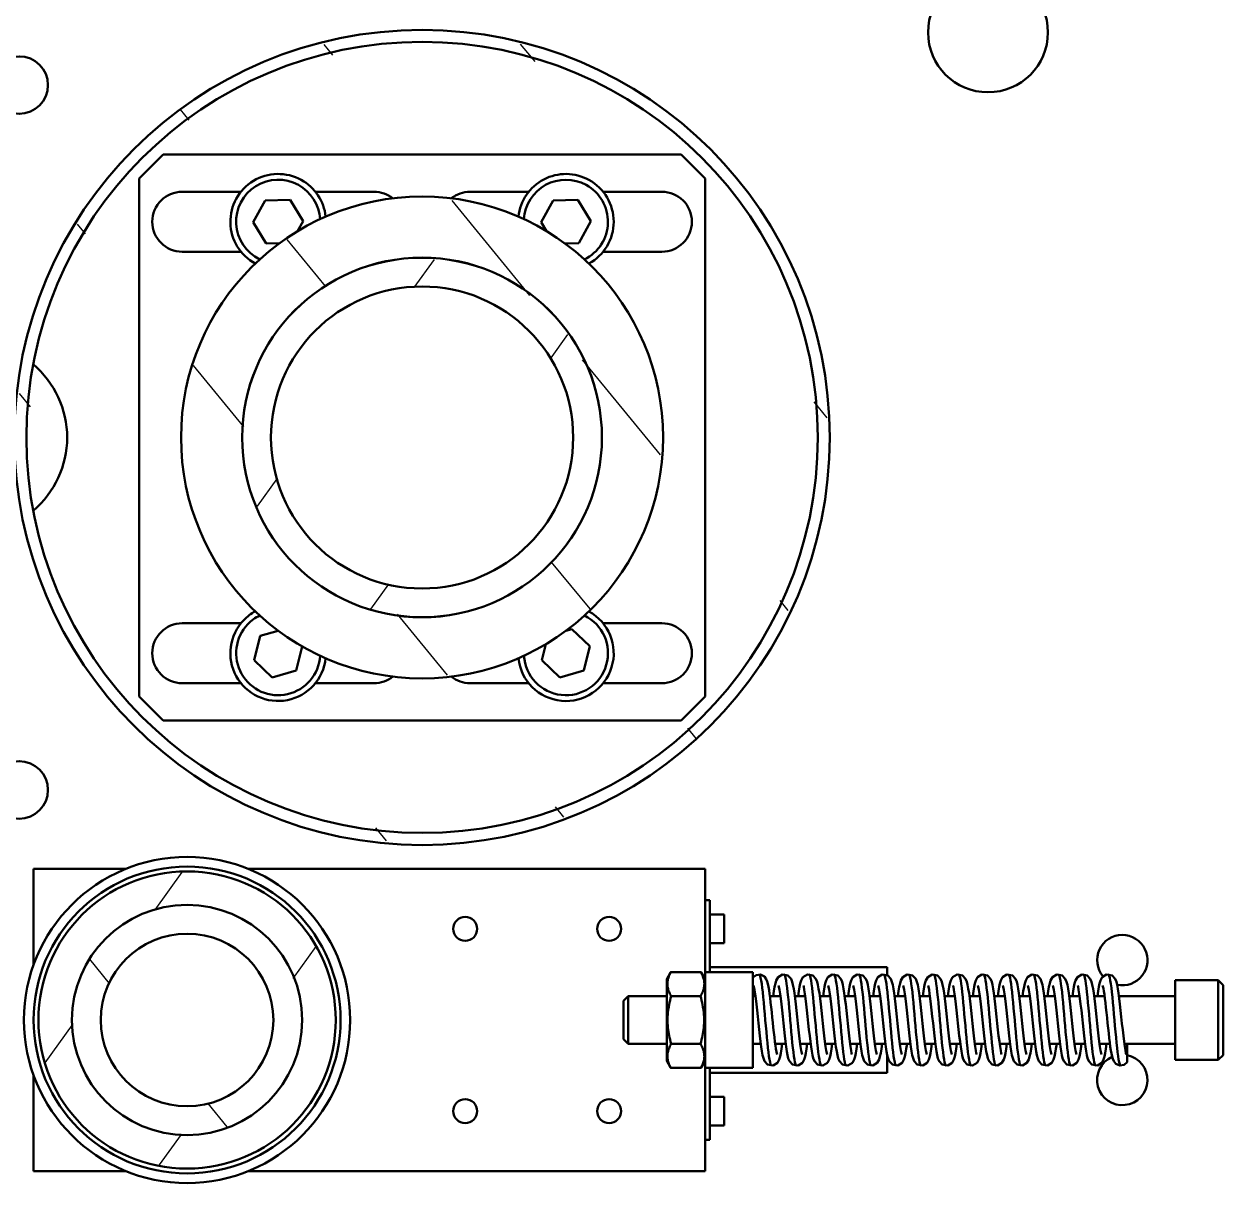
# Model space of a CAD drawing. Header units: millimetres. Extents: x 4915 to 15267, y 4787 to 10268.
# Drawn here: x 5863.5 to 6112.9, y 7050.9 to 7292.2 of the extents above; entities that cross this region are included whole.
import ezdxf

# ---------------------------------------------------------------- set-up
doc = ezdxf.new("R2010")
doc.units = ezdxf.units.MM
doc.layers.add('ハッチング', color=20, linetype='Continuous', lineweight=25)
doc.layers.add('外形線', color=7, linetype='Continuous', lineweight=50)
pattern_1 = [(129.348, (4647.53, 6298.67), (-24.49934, -20.0868), [])]
pattern_2 = [(54.348, (4647.53, 6298.67), (-25.74324, 18.4657), [])]

msp = doc.modelspace()

# ---------------------------------------------------------------- hatches: boundary and pattern name
at = {"layer": 'ハッチング'}
h = msp.add_hatch(dxfattribs=at)
h.set_pattern_fill('ANSI31', color=256, scale=253.44936, angle=84.348, style=0)
h.set_pattern_definition(pattern_1)
h.paths.add_polyline_path([(5863.87, 7226.15), (5861.47, 7206.6), (5863.64, 7187.03), (5870.26, 7168.48), (5880.99, 7151.97), (5895.23, 7138.37), (5912.23, 7128.42), (5931.06, 7122.67), (5950.72, 7121.41), (5970.13, 7124.71), (5988.26, 7132.41), (6004.12, 7144.07), (6016.87, 7159.09), (6025.81, 7176.63), (6030.46, 7195.77), (6030.58, 7215.46), (6026.15, 7234.65), (6017.41, 7252.3), (6004.84, 7267.46), (5989.12, 7279.31), (5971.08, 7287.21), (5951.71, 7290.75), (5932.04, 7289.72), (5913.14, 7284.18), (5896.03, 7274.43), (5881.63, 7261), (5870.71, 7244.61)])
h.paths.add_polyline_path([(5866.29, 7225.56), (5873.64, 7244.84), (5885.55, 7261.69), (5901.29, 7275.04), (5919.84, 7284.07), (5940.06, 7288.19), (5960.67, 7287.16), (5980.38, 7281.03), (5997.94, 7270.2), (6012.26, 7255.34), (6022.43, 7237.39), (6027.81, 7217.47), (6028.08, 7196.83), (6023.2, 7176.78), (6013.49, 7158.57), (5999.56, 7143.35), (5982.28, 7132.07), (5962.74, 7125.45), (5942.16, 7123.89), (5921.84, 7127.5), (5903.06, 7136.04), (5886.99, 7148.99), (5874.65, 7165.53), (5866.81, 7184.62), (5863.96, 7205.05)], flags=0)
h = msp.add_hatch(dxfattribs=at)
h.set_pattern_fill('ANSI31', color=256, scale=253.44936, angle=84.348, style=0)
h.set_pattern_definition(pattern_1)
h.paths.add_polyline_path([(5897.56, 7217.95), (5896.15, 7204.94), (5898.16, 7192.01), (5903.45, 7180.03), (5911.66, 7169.84), (5922.22, 7162.11), (5934.43, 7157.38), (5947.44, 7155.98), (5960.38, 7157.99), (5972.35, 7163.28), (5982.55, 7171.48), (5990.27, 7182.05), (5995, 7194.26), (5996.41, 7207.27), (5994.4, 7220.21), (5989.11, 7232.18), (5980.9, 7242.38), (5970.33, 7250.1), (5958.13, 7254.83), (5945.11, 7256.23), (5932.18, 7254.22), (5920.21, 7248.93), (5910.01, 7240.73), (5902.28, 7230.16)])
h.paths.add_polyline_path([(5909.92, 7214.95), (5913.45, 7224.06), (5919.21, 7231.94), (5926.82, 7238.07), (5935.76, 7242.01), (5945.41, 7243.51), (5955.12, 7242.46), (5964.23, 7238.94), (5972.12, 7233.17), (5978.24, 7225.56), (5982.19, 7216.63), (5983.69, 7206.98), (5982.64, 7197.26), (5979.11, 7188.15), (5973.35, 7180.27), (5965.74, 7174.14), (5956.8, 7170.2), (5947.15, 7168.7), (5937.44, 7169.75), (5928.33, 7173.27), (5920.44, 7179.04), (5914.32, 7186.65), (5910.37, 7195.58), (5908.87, 7205.24)], flags=0)
h = msp.add_hatch(dxfattribs=at)
h.set_pattern_fill('ANSI31', color=256, scale=253.44936, angle=9.348, style=0)
h.set_pattern_definition(pattern_2)
h.paths.add_polyline_path([(5946.28, 7243.52), (5936.59, 7242.25), (5927.57, 7238.51), (5919.82, 7232.56), (5913.87, 7224.81), (5910.13, 7215.79), (5908.86, 7206.1), (5910.13, 7196.42), (5913.87, 7187.39), (5919.82, 7179.64), (5927.57, 7173.7), (5936.59, 7169.96), (5946.28, 7168.68), (5955.96, 7169.96), (5964.99, 7173.7), (5972.74, 7179.64), (5978.68, 7187.39), (5982.42, 7196.42), (5983.7, 7206.1), (5982.42, 7215.79), (5978.68, 7224.81), (5972.74, 7232.56), (5964.99, 7238.51), (5955.96, 7242.25)])
h.paths.add_polyline_path([(5946.28, 7237.53), (5954.41, 7236.46), (5961.99, 7233.32), (5968.5, 7228.33), (5973.5, 7221.82), (5976.64, 7214.24), (5977.71, 7206.1), (5976.64, 7197.97), (5973.5, 7190.39), (5968.5, 7183.88), (5961.99, 7178.88), (5954.41, 7175.74), (5946.28, 7174.67), (5938.14, 7175.74), (5930.56, 7178.88), (5924.05, 7183.88), (5919.06, 7190.39), (5915.92, 7197.97), (5914.85, 7206.1), (5915.92, 7214.24), (5919.06, 7221.82), (5924.05, 7228.33), (5930.56, 7233.32), (5938.14, 7236.46)], flags=0)
h = msp.add_hatch(dxfattribs=at)
h.set_pattern_fill('ANSI31', color=256, scale=253.44936, angle=9.348, style=0)
h.set_pattern_definition(pattern_2)
h.paths.add_polyline_path([(5928.32, 7084.87), (5927.26, 7092.87), (5924.17, 7100.33), (5919.26, 7106.74), (5912.85, 7111.65), (5905.39, 7114.75), (5897.39, 7115.8), (5889.38, 7114.75), (5881.92, 7111.65), (5875.51, 7106.74), (5870.6, 7100.33), (5867.51, 7092.87), (5866.45, 7084.87), (5867.51, 7076.86), (5870.6, 7069.4), (5875.51, 7062.99), (5881.92, 7058.08), (5889.38, 7054.99), (5897.39, 7053.93), (5905.39, 7054.99), (5912.85, 7058.08), (5919.26, 7062.99), (5924.17, 7069.4), (5927.26, 7076.86)])
h.paths.add_polyline_path([(5897.39, 7060.92), (5891.19, 7061.73), (5885.41, 7064.13), (5880.45, 7067.93), (5876.65, 7072.89), (5874.25, 7078.67), (5873.44, 7084.87), (5874.25, 7091.06), (5876.65, 7096.84), (5880.45, 7101.8), (5885.41, 7105.61), (5891.19, 7108), (5897.39, 7108.81), (5903.58, 7108), (5909.36, 7105.61), (5914.32, 7101.8), (5918.13, 7096.84), (5920.52, 7091.06), (5921.33, 7084.87), (5920.52, 7078.67), (5918.13, 7072.89), (5914.32, 7067.93), (5909.36, 7064.13), (5903.58, 7061.73)], flags=0)
h = msp.add_hatch(dxfattribs=at)
h.set_pattern_fill('ANSI31', color=256, scale=253.44936, angle=84.348, style=0)
h.set_pattern_definition(pattern_1)
h.paths.add_polyline_path([(5921.33, 7084.87), (5920.52, 7091.06), (5918.13, 7096.84), (5914.32, 7101.8), (5909.36, 7105.61), (5903.58, 7108), (5897.39, 7108.81), (5891.19, 7108), (5885.41, 7105.61), (5880.45, 7101.8), (5876.65, 7096.84), (5874.25, 7091.06), (5873.44, 7084.87), (5874.25, 7078.67), (5876.65, 7072.89), (5880.45, 7067.93), (5885.41, 7064.13), (5891.19, 7061.73), (5897.39, 7060.92), (5903.58, 7061.73), (5909.36, 7064.13), (5914.32, 7067.93), (5918.13, 7072.89), (5920.52, 7078.67)])
h.paths.add_polyline_path([(5897.39, 7102.83), (5902.03, 7102.22), (5906.37, 7100.42), (5910.09, 7097.57), (5912.94, 7093.85), (5914.73, 7089.51), (5915.35, 7084.87), (5914.73, 7080.22), (5912.94, 7075.89), (5910.09, 7072.17), (5906.37, 7069.31), (5902.03, 7067.52), (5897.39, 7066.91), (5892.74, 7067.52), (5888.41, 7069.31), (5884.69, 7072.17), (5881.83, 7075.89), (5880.04, 7080.22), (5879.42, 7084.87), (5880.04, 7089.51), (5881.83, 7093.85), (5884.69, 7097.57), (5888.41, 7100.42), (5892.74, 7102.22)], flags=0)

# ---------------------------------------------------------------- linework, layer by layer
at = {"layer": '外形線'}
for p, q in [((5887.41, 7259.99), (5892.4, 7264.98)), ((5892.4, 7264.98), (6000.16, 7264.98)), ((6000.16, 7264.98), (6005.15, 7259.99)), ((5887.41, 7152.22), (5887.41, 7259.99)), ((6005.15, 7259.99), (6005.15, 7152.22)), ((5896.39, 7257.24), (5908.61, 7257.24)), ((5924.08, 7257.24), (5936.3, 7257.24)), ((5956.26, 7257.24), (5968.48, 7257.24)), ((5983.95, 7257.24), (5996.17, 7257.24)), ((5911.16, 7250.9), (5913.66, 7255.44)), ((5913.66, 7255.44), (5918.84, 7255.55)), ((5918.84, 7255.55), (5921.53, 7251.12)), ((5971.03, 7250.9), (5973.53, 7255.44)), ((5973.53, 7255.44), (5978.71, 7255.55)), ((5978.71, 7255.55), (5981.4, 7251.12)), ((5913.85, 7246.46), (5911.16, 7250.9)), ((5921.53, 7251.12), (5920.39, 7249.05)), ((5972.14, 7249.06), (5971.03, 7250.9)), ((5981.4, 7251.12), (5978.9, 7246.57)), ((5908.61, 7244.77), (5896.39, 7244.77)), ((5916.6, 7246.52), (5913.85, 7246.46)), ((5978.9, 7246.57), (5975.97, 7246.51)), ((5996.17, 7244.77), (5983.95, 7244.77)), ((5896.39, 7167.44), (5908.61, 7167.44)), ((5983.95, 7167.44), (5996.17, 7167.44)), ((5911.36, 7159.77), (5912.61, 7164.8)), ((5912.61, 7164.8), (5916.35, 7165.88)), ((5976.2, 7165.87), (5977.47, 7166.23)), ((5977.47, 7166.23), (5981.2, 7162.64)), ((5921.32, 7162.62), (5920.08, 7157.6)), ((5971.23, 7159.77), (5972.06, 7163.1)), ((5981.2, 7162.64), (5979.95, 7157.6)), ((5915.09, 7156.17), (5911.36, 7159.77)), ((5974.96, 7156.17), (5971.23, 7159.77)), ((5920.08, 7157.6), (5915.09, 7156.17)), ((5979.95, 7157.6), (5974.96, 7156.17)), ((5908.61, 7154.97), (5896.39, 7154.97)), ((5936.3, 7154.97), (5924.08, 7154.97)), ((5968.48, 7154.97), (5956.26, 7154.97)), ((5996.17, 7154.97), (5983.95, 7154.97)), ((5892.4, 7147.23), (5887.41, 7152.22)), ((6005.15, 7152.22), (6000.16, 7147.23)), ((6000.16, 7147.23), (5892.4, 7147.23)), ((5865.45, 7116.3), (5884.62, 7116.3)), ((5865.45, 7096.33), (5865.45, 7116.3)), ((5910.15, 7116.3), (6005.15, 7116.3)), ((6005.15, 7116.3), (6005.15, 7094.84)), ((6005.15, 7109.81), (6006.15, 7109.81)), ((6006.15, 7094.84), (6006.15, 7109.81)), ((6009.14, 7106.82), (6006.15, 7106.82)), ((6009.14, 7100.83), (6009.14, 7106.82)), ((6009.14, 7100.83), (6006.15, 7100.83)), ((5997.17, 7093.35), (5997.98, 7094.75)), ((6004.29, 7094.84), (5998.03, 7094.84)), ((6005.15, 7093.35), (6004.34, 7094.75)), ((6005.15, 7094.84), (6005.15, 7074.89)), ((6015.13, 7094.84), (6005.15, 7094.84)), ((6006.15, 7095.84), (6043.07, 7095.84)), ((6015.13, 7074.89), (6015.13, 7094.84)), ((6043.07, 7094.17), (6043.07, 7095.84)), ((5997.17, 7093.35), (5997.17, 7076.38)), ((6102.94, 7093.15), (6102.94, 7076.58)), ((6102.94, 7093.15), (6111.92, 7093.15)), ((6111.92, 7076.58), (6111.92, 7093.15)), ((6112.92, 7092.15), (6111.92, 7093.15)), ((6112.92, 7092.15), (6112.92, 7077.58)), ((5988.19, 7088.86), (5989.19, 7089.86)), ((5989.19, 7089.86), (5989.19, 7079.88)), ((5997.17, 7089.86), (5989.19, 7089.86)), ((6004.21, 7089.86), (5998.11, 7089.86)), ((6015.63, 7089.86), (6015.13, 7089.86)), ((6020.82, 7089.86), (6018.64, 7089.86)), ((6026.01, 7089.86), (6023.83, 7089.86)), ((6031.2, 7089.86), (6029.01, 7089.86)), ((6036.39, 7089.86), (6034.2, 7089.86)), ((6041.58, 7089.86), (6039.39, 7089.86)), ((6046.77, 7089.86), (6044.58, 7089.86)), ((6051.95, 7089.86), (6049.77, 7089.86)), ((6057.14, 7089.86), (6054.96, 7089.86)), ((6062.33, 7089.86), (6060.15, 7089.86)), ((6067.52, 7089.86), (6065.34, 7089.86)), ((6072.71, 7089.86), (6070.52, 7089.86)), ((6077.9, 7089.86), (6075.71, 7089.86)), ((6083.09, 7089.86), (6080.9, 7089.86)), ((6088.28, 7089.86), (6086.09, 7089.86)), ((6102.94, 7089.86), (6091.28, 7089.86)), ((5988.19, 7080.87), (5988.19, 7088.86)), ((5988.19, 7080.87), (5989.19, 7079.88)), ((5997.17, 7079.88), (5989.19, 7079.88)), ((6004.21, 7079.88), (5998.11, 7079.88)), ((6016.75, 7079.88), (6015.13, 7079.88)), ((6021.94, 7079.88), (6019.75, 7079.88)), ((6027.13, 7079.88), (6024.94, 7079.88)), ((6032.31, 7079.88), (6030.13, 7079.88)), ((6037.5, 7079.88), (6035.32, 7079.88)), ((6042.69, 7079.88), (6040.51, 7079.88)), ((6047.88, 7079.88), (6045.7, 7079.88)), ((6053.07, 7079.88), (6050.88, 7079.88)), ((6058.26, 7079.88), (6056.07, 7079.88)), ((6063.45, 7079.88), (6061.26, 7079.88)), ((6068.64, 7079.88), (6066.45, 7079.88)), ((6073.82, 7079.88), (6071.64, 7079.88)), ((6079.01, 7079.88), (6076.83, 7079.88)), ((6084.2, 7079.88), (6082.02, 7079.88)), ((6089.39, 7079.88), (6087.21, 7079.88)), ((6102.94, 7079.88), (6092.39, 7079.88)), ((6043.07, 7073.89), (6043.07, 7077.53)), ((6112.92, 7077.58), (6111.92, 7076.58)), ((5997.17, 7076.38), (5997.98, 7074.98)), ((6004.29, 7074.89), (5998.03, 7074.89)), ((6005.15, 7076.38), (6004.34, 7074.98)), ((6015.13, 7074.89), (6005.15, 7074.89)), ((6005.15, 7074.89), (6005.15, 7053.43)), ((6006.15, 7059.92), (6006.15, 7074.89)), ((6102.94, 7076.58), (6111.92, 7076.58)), ((5865.45, 7053.43), (5865.45, 7073.4)), ((6043.07, 7073.89), (6006.15, 7073.89)), ((6006.15, 7068.9), (6009.14, 7068.9)), ((6009.14, 7068.9), (6009.14, 7062.91)), ((6006.15, 7062.91), (6009.14, 7062.91)), ((6005.15, 7059.92), (6006.15, 7059.92)), ((5884.62, 7053.43), (5865.45, 7053.43)), ((6005.15, 7053.43), (5910.15, 7053.43))]:
    msp.add_line(p, q, dxfattribs=at).dxf.unprotected_set("ltscale", 0)
for points in [[(5998.03, 7094.84), (5997.91, 7094.61), (5997.8, 7094.39), (5997.7, 7094.17), (5997.61, 7093.95), (5997.53, 7093.74), (5997.47, 7093.54), (5997.42, 7093.34), (5997.38, 7093.14), (5997.34, 7092.94), (5997.32, 7092.75), (5997.31, 7092.56), (5997.31, 7092.36), (5997.32, 7092.17), (5997.33, 7091.98), (5997.36, 7091.78), (5997.4, 7091.58), (5997.45, 7091.38), (5997.51, 7091.18), (5997.58, 7090.97), (5997.66, 7090.76), (5997.75, 7090.55), (5997.86, 7090.32), (5997.98, 7090.09), (5998.11, 7089.86)], [(5997.98, 7094.75), (5997.98, 7094.76), (5997.98, 7094.76), (5997.99, 7094.76), (5997.99, 7094.77), (5997.99, 7094.77), (5997.99, 7094.78), (5998, 7094.78), (5998, 7094.78), (5998, 7094.79), (5998, 7094.79), (5998, 7094.79), (5998.01, 7094.8), (5998.01, 7094.8), (5998.01, 7094.81), (5998.01, 7094.81), (5998.02, 7094.81), (5998.02, 7094.82), (5998.02, 7094.82), (5998.02, 7094.83), (5998.02, 7094.83), (5998.03, 7094.83), (5998.03, 7094.84), (5998.03, 7094.84), (5998.03, 7094.84)], [(6004.21, 7089.86), (6004.34, 7090.09), (6004.46, 7090.32), (6004.57, 7090.55), (6004.66, 7090.76), (6004.74, 7090.97), (6004.81, 7091.18), (6004.87, 7091.38), (6004.92, 7091.58), (6004.96, 7091.78), (6004.99, 7091.98), (6005, 7092.17), (6005.01, 7092.36), (6005.01, 7092.56), (6005, 7092.75), (6004.98, 7092.94), (6004.94, 7093.14), (6004.9, 7093.34), (6004.85, 7093.54), (6004.79, 7093.74), (6004.71, 7093.95), (6004.62, 7094.17), (6004.52, 7094.39), (6004.41, 7094.61), (6004.29, 7094.84)], [(6004.29, 7094.84), (6004.29, 7094.84), (6004.29, 7094.84), (6004.29, 7094.83), (6004.3, 7094.83), (6004.3, 7094.83), (6004.3, 7094.82), (6004.3, 7094.82), (6004.3, 7094.81), (6004.31, 7094.81), (6004.31, 7094.81), (6004.31, 7094.8), (6004.31, 7094.8), (6004.32, 7094.79), (6004.32, 7094.79), (6004.32, 7094.79), (6004.32, 7094.78), (6004.33, 7094.78), (6004.33, 7094.78), (6004.33, 7094.77), (6004.33, 7094.77), (6004.33, 7094.76), (6004.34, 7094.76), (6004.34, 7094.76), (6004.34, 7094.75)], [(6015.13, 7093.72), (6015.79, 7094.22), (6016.72, 7094.31), (6017.5, 7093.9), (6017.89, 7093.36), (6018.08, 7092.88), (6018.22, 7092.37), (6018.35, 7091.78), (6018.46, 7091.11), (6018.57, 7090.33), (6018.69, 7089.47), (6018.8, 7088.54), (6018.91, 7087.54), (6019.02, 7086.49), (6019.13, 7085.42), (6019.24, 7084.35), (6019.35, 7083.28), (6019.47, 7082.25), (6019.58, 7081.27), (6019.69, 7080.36), (6019.8, 7079.55), (6019.91, 7078.84), (6020.01, 7078.27), (6020.1, 7077.87), (6020.16, 7077.71)], [(6018.99, 7075.39), (6018.88, 7075.47), (6018.77, 7075.71), (6018.67, 7076.11), (6018.56, 7076.66), (6018.45, 7077.35), (6018.34, 7078.17), (6018.23, 7079.1), (6018.13, 7080.13), (6018.02, 7081.24), (6017.91, 7082.41), (6017.8, 7083.63), (6017.69, 7084.87), (6017.58, 7086.1), (6017.48, 7087.32), (6017.37, 7088.49), (6017.26, 7089.61), (6017.15, 7090.64), (6017.04, 7091.57), (6016.94, 7092.39), (6016.83, 7093.08), (6016.72, 7093.62), (6016.61, 7094.02), (6016.5, 7094.26), (6016.4, 7094.35)], [(6019.34, 7089.86), (6019.49, 7090.88), (6019.63, 7091.76), (6019.78, 7092.48), (6019.97, 7093.11), (6020.34, 7093.75), (6021.26, 7094.31), (6022.4, 7094.12), (6023.04, 7093.45), (6023.29, 7092.84), (6023.45, 7092.18), (6023.6, 7091.39), (6023.75, 7090.44), (6023.89, 7089.35), (6024.03, 7088.15), (6024.17, 7086.86), (6024.31, 7085.52), (6024.45, 7084.16), (6024.59, 7082.83), (6024.73, 7081.56), (6024.87, 7080.4), (6025.01, 7079.38), (6025.15, 7078.55), (6025.27, 7077.96), (6025.34, 7077.71)], [(6024.18, 7075.39), (6024.07, 7075.47), (6023.96, 7075.71), (6023.85, 7076.11), (6023.75, 7076.66), (6023.64, 7077.35), (6023.53, 7078.17), (6023.42, 7079.1), (6023.31, 7080.13), (6023.21, 7081.24), (6023.1, 7082.41), (6022.99, 7083.63), (6022.88, 7084.87), (6022.77, 7086.1), (6022.67, 7087.32), (6022.56, 7088.49), (6022.45, 7089.61), (6022.34, 7090.64), (6022.23, 7091.57), (6022.12, 7092.38), (6022.02, 7093.07), (6021.91, 7093.62), (6021.8, 7094.02), (6021.69, 7094.26), (6021.58, 7094.34)], [(6024.53, 7089.86), (6024.67, 7090.88), (6024.82, 7091.76), (6024.97, 7092.48), (6025.16, 7093.11), (6025.53, 7093.75), (6026.44, 7094.31), (6027.59, 7094.12), (6028.22, 7093.45), (6028.48, 7092.84), (6028.64, 7092.18), (6028.79, 7091.39), (6028.94, 7090.44), (6029.08, 7089.35), (6029.22, 7088.15), (6029.36, 7086.86), (6029.5, 7085.52), (6029.64, 7084.16), (6029.78, 7082.83), (6029.92, 7081.56), (6030.06, 7080.4), (6030.2, 7079.38), (6030.34, 7078.55), (6030.46, 7077.96), (6030.53, 7077.71)], [(6029.37, 7075.39), (6029.26, 7075.47), (6029.15, 7075.71), (6029.04, 7076.11), (6028.94, 7076.66), (6028.83, 7077.35), (6028.72, 7078.16), (6028.61, 7079.1), (6028.5, 7080.13), (6028.39, 7081.24), (6028.29, 7082.41), (6028.18, 7083.63), (6028.07, 7084.87), (6027.96, 7086.1), (6027.85, 7087.32), (6027.75, 7088.49), (6027.64, 7089.6), (6027.53, 7090.64), (6027.42, 7091.57), (6027.31, 7092.39), (6027.21, 7093.07), (6027.1, 7093.62), (6026.99, 7094.02), (6026.88, 7094.26), (6026.77, 7094.34)], [(6029.72, 7089.86), (6029.86, 7090.88), (6030.01, 7091.76), (6030.16, 7092.48), (6030.35, 7093.11), (6030.72, 7093.75), (6031.63, 7094.31), (6032.78, 7094.12), (6033.41, 7093.45), (6033.67, 7092.84), (6033.83, 7092.18), (6033.98, 7091.39), (6034.12, 7090.44), (6034.27, 7089.35), (6034.41, 7088.15), (6034.55, 7086.86), (6034.69, 7085.52), (6034.83, 7084.16), (6034.97, 7082.83), (6035.11, 7081.56), (6035.25, 7080.4), (6035.39, 7079.38), (6035.52, 7078.55), (6035.65, 7077.96), (6035.72, 7077.71)], [(6034.56, 7075.39), (6034.45, 7075.47), (6034.34, 7075.71), (6034.23, 7076.11), (6034.12, 7076.66), (6034.02, 7077.35), (6033.91, 7078.16), (6033.8, 7079.1), (6033.69, 7080.13), (6033.58, 7081.24), (6033.48, 7082.41), (6033.37, 7083.63), (6033.26, 7084.87), (6033.15, 7086.1), (6033.04, 7087.32), (6032.93, 7088.49), (6032.83, 7089.61), (6032.72, 7090.64), (6032.61, 7091.57), (6032.5, 7092.39), (6032.39, 7093.07), (6032.29, 7093.62), (6032.18, 7094.02), (6032.07, 7094.26), (6031.96, 7094.35)], [(6034.91, 7089.86), (6035.05, 7090.88), (6035.2, 7091.76), (6035.35, 7092.48), (6035.54, 7093.11), (6035.91, 7093.75), (6036.82, 7094.31), (6037.97, 7094.12), (6038.6, 7093.45), (6038.85, 7092.84), (6039.02, 7092.18), (6039.17, 7091.39), (6039.31, 7090.44), (6039.46, 7089.35), (6039.6, 7088.15), (6039.74, 7086.86), (6039.88, 7085.52), (6040.02, 7084.16), (6040.16, 7082.83), (6040.3, 7081.56), (6040.44, 7080.4), (6040.58, 7079.38), (6040.71, 7078.55), (6040.84, 7077.96), (6040.91, 7077.71)], [(6039.74, 7075.39), (6039.64, 7075.47), (6039.53, 7075.71), (6039.42, 7076.11), (6039.31, 7076.66), (6039.2, 7077.35), (6039.1, 7078.17), (6038.99, 7079.1), (6038.88, 7080.13), (6038.77, 7081.24), (6038.66, 7082.41), (6038.56, 7083.63), (6038.45, 7084.87), (6038.34, 7086.1), (6038.23, 7087.32), (6038.12, 7088.49), (6038.02, 7089.61), (6037.91, 7090.64), (6037.8, 7091.57), (6037.69, 7092.38), (6037.58, 7093.07), (6037.47, 7093.62), (6037.37, 7094.02), (6037.26, 7094.26), (6037.15, 7094.34)], [(6040.1, 7089.86), (6040.24, 7090.88), (6040.39, 7091.76), (6040.54, 7092.48), (6040.73, 7093.11), (6041.1, 7093.75), (6042.01, 7094.31), (6043.15, 7094.12), (6043.79, 7093.45), (6044.04, 7092.84), (6044.21, 7092.18), (6044.36, 7091.39), (6044.5, 7090.44), (6044.64, 7089.35), (6044.78, 7088.15), (6044.93, 7086.86), (6045.07, 7085.52), (6045.21, 7084.16), (6045.35, 7082.83), (6045.49, 7081.56), (6045.63, 7080.4), (6045.77, 7079.38), (6045.9, 7078.55), (6046.03, 7077.96), (6046.1, 7077.71)], [(6044.93, 7075.39), (6044.83, 7075.47), (6044.72, 7075.71), (6044.61, 7076.11), (6044.5, 7076.66), (6044.39, 7077.35), (6044.28, 7078.16), (6044.18, 7079.1), (6044.07, 7080.13), (6043.96, 7081.24), (6043.85, 7082.41), (6043.74, 7083.63), (6043.64, 7084.87), (6043.53, 7086.1), (6043.42, 7087.32), (6043.31, 7088.49), (6043.2, 7089.6), (6043.1, 7090.64), (6042.99, 7091.57), (6042.88, 7092.39), (6042.77, 7093.07), (6042.66, 7093.62), (6042.56, 7094.02), (6042.45, 7094.26), (6042.34, 7094.34)], [(6045.29, 7089.86), (6045.43, 7090.88), (6045.57, 7091.76), (6045.73, 7092.48), (6045.92, 7093.11), (6046.29, 7093.75), (6047.2, 7094.31), (6048.34, 7094.12), (6048.98, 7093.45), (6049.23, 7092.84), (6049.4, 7092.18), (6049.55, 7091.39), (6049.69, 7090.44), (6049.83, 7089.35), (6049.97, 7088.15), (6050.11, 7086.86), (6050.25, 7085.52), (6050.4, 7084.16), (6050.54, 7082.83), (6050.68, 7081.56), (6050.82, 7080.4), (6050.95, 7079.38), (6051.09, 7078.55), (6051.22, 7077.96), (6051.29, 7077.71)], [(6050.12, 7075.39), (6050.01, 7075.47), (6049.91, 7075.71), (6049.8, 7076.11), (6049.69, 7076.66), (6049.58, 7077.35), (6049.47, 7078.16), (6049.37, 7079.1), (6049.26, 7080.13), (6049.15, 7081.24), (6049.04, 7082.41), (6048.93, 7083.63), (6048.83, 7084.87), (6048.72, 7086.1), (6048.61, 7087.32), (6048.5, 7088.49), (6048.39, 7089.6), (6048.28, 7090.64), (6048.18, 7091.57), (6048.07, 7092.39), (6047.96, 7093.07), (6047.85, 7093.62), (6047.74, 7094.02), (6047.64, 7094.26), (6047.53, 7094.35)], [(6050.48, 7089.86), (6050.62, 7090.88), (6050.76, 7091.76), (6050.91, 7092.48), (6051.11, 7093.11), (6051.47, 7093.75), (6052.39, 7094.31), (6053.53, 7094.12), (6054.17, 7093.45), (6054.42, 7092.84), (6054.59, 7092.18), (6054.74, 7091.39), (6054.88, 7090.44), (6055.02, 7089.35), (6055.16, 7088.15), (6055.3, 7086.86), (6055.44, 7085.52), (6055.58, 7084.16), (6055.72, 7082.83), (6055.86, 7081.56), (6056, 7080.4), (6056.14, 7079.38), (6056.28, 7078.55), (6056.4, 7077.96), (6056.48, 7077.71)], [(6055.31, 7075.39), (6055.2, 7075.47), (6055.09, 7075.71), (6054.99, 7076.11), (6054.88, 7076.66), (6054.77, 7077.35), (6054.66, 7078.17), (6054.55, 7079.1), (6054.45, 7080.13), (6054.34, 7081.24), (6054.23, 7082.41), (6054.12, 7083.63), (6054.01, 7084.87), (6053.91, 7086.1), (6053.8, 7087.32), (6053.69, 7088.49), (6053.58, 7089.61), (6053.47, 7090.64), (6053.37, 7091.57), (6053.26, 7092.38), (6053.15, 7093.07), (6053.04, 7093.62), (6052.93, 7094.02), (6052.82, 7094.26), (6052.72, 7094.34)], [(6055.66, 7089.86), (6055.81, 7090.88), (6055.95, 7091.76), (6056.1, 7092.48), (6056.3, 7093.11), (6056.66, 7093.75), (6057.58, 7094.31), (6058.72, 7094.12), (6059.36, 7093.45), (6059.61, 7092.84), (6059.78, 7092.18), (6059.92, 7091.39), (6060.07, 7090.44), (6060.21, 7089.35), (6060.35, 7088.15), (6060.49, 7086.86), (6060.63, 7085.52), (6060.77, 7084.16), (6060.91, 7082.83), (6061.05, 7081.56), (6061.19, 7080.4), (6061.33, 7079.38), (6061.47, 7078.55), (6061.59, 7077.96), (6061.67, 7077.71)], [(6060.5, 7075.39), (6060.39, 7075.47), (6060.28, 7075.71), (6060.18, 7076.11), (6060.07, 7076.66), (6059.96, 7077.35), (6059.85, 7078.16), (6059.74, 7079.1), (6059.63, 7080.13), (6059.53, 7081.24), (6059.42, 7082.41), (6059.31, 7083.63), (6059.2, 7084.87), (6059.09, 7086.1), (6058.99, 7087.32), (6058.88, 7088.49), (6058.77, 7089.6), (6058.66, 7090.64), (6058.55, 7091.57), (6058.45, 7092.38), (6058.34, 7093.07), (6058.23, 7093.62), (6058.12, 7094.02), (6058.01, 7094.26), (6057.91, 7094.34)], [(6060.85, 7089.86), (6061, 7090.88), (6061.14, 7091.76), (6061.29, 7092.48), (6061.48, 7093.11), (6061.85, 7093.75), (6062.77, 7094.31), (6063.91, 7094.12), (6064.54, 7093.45), (6064.8, 7092.84), (6064.96, 7092.18), (6065.11, 7091.39), (6065.26, 7090.44), (6065.4, 7089.35), (6065.54, 7088.15), (6065.68, 7086.86), (6065.82, 7085.52), (6065.96, 7084.16), (6066.1, 7082.83), (6066.24, 7081.56), (6066.38, 7080.4), (6066.52, 7079.38), (6066.66, 7078.55), (6066.78, 7077.96), (6066.85, 7077.71)], [(6065.69, 7075.39), (6065.58, 7075.47), (6065.47, 7075.71), (6065.36, 7076.11), (6065.26, 7076.66), (6065.15, 7077.35), (6065.04, 7078.16), (6064.93, 7079.1), (6064.82, 7080.13), (6064.72, 7081.24), (6064.61, 7082.41), (6064.5, 7083.63), (6064.39, 7084.87), (6064.28, 7086.1), (6064.18, 7087.32), (6064.07, 7088.49), (6063.96, 7089.6), (6063.85, 7090.64), (6063.74, 7091.57), (6063.63, 7092.39), (6063.53, 7093.07), (6063.42, 7093.62), (6063.31, 7094.02), (6063.2, 7094.26), (6063.09, 7094.34)], [(6066.04, 7089.86), (6066.18, 7090.88), (6066.33, 7091.76), (6066.48, 7092.48), (6066.67, 7093.11), (6067.04, 7093.75), (6067.95, 7094.31), (6069.1, 7094.12), (6069.73, 7093.45), (6069.99, 7092.84), (6070.15, 7092.18), (6070.3, 7091.39), (6070.45, 7090.44), (6070.59, 7089.35), (6070.73, 7088.15), (6070.87, 7086.86), (6071.01, 7085.52), (6071.15, 7084.16), (6071.29, 7082.83), (6071.43, 7081.56), (6071.57, 7080.4), (6071.71, 7079.38), (6071.85, 7078.55), (6071.97, 7077.96), (6072.04, 7077.71)], [(6070.88, 7075.39), (6070.77, 7075.47), (6070.66, 7075.71), (6070.55, 7076.11), (6070.44, 7076.66), (6070.34, 7077.35), (6070.23, 7078.17), (6070.12, 7079.1), (6070.01, 7080.13), (6069.9, 7081.24), (6069.8, 7082.41), (6069.69, 7083.63), (6069.58, 7084.87), (6069.47, 7086.1), (6069.36, 7087.32), (6069.26, 7088.49), (6069.15, 7089.61), (6069.04, 7090.64), (6068.93, 7091.57), (6068.82, 7092.38), (6068.72, 7093.07), (6068.61, 7093.62), (6068.5, 7094.02), (6068.39, 7094.26), (6068.28, 7094.34)], [(6071.23, 7089.86), (6071.37, 7090.88), (6071.52, 7091.76), (6071.67, 7092.48), (6071.86, 7093.11), (6072.23, 7093.75), (6073.14, 7094.31), (6074.29, 7094.12), (6074.92, 7093.45), (6075.17, 7092.84), (6075.34, 7092.18), (6075.49, 7091.39), (6075.63, 7090.44), (6075.78, 7089.35), (6075.92, 7088.15), (6076.06, 7086.86), (6076.2, 7085.52), (6076.34, 7084.16), (6076.48, 7082.83), (6076.62, 7081.56), (6076.76, 7080.4), (6076.9, 7079.38), (6077.03, 7078.55), (6077.16, 7077.96), (6077.23, 7077.71)], [(6076.07, 7075.39), (6075.96, 7075.47), (6075.85, 7075.71), (6075.74, 7076.11), (6075.63, 7076.66), (6075.53, 7077.35), (6075.42, 7078.16), (6075.31, 7079.1), (6075.2, 7080.13), (6075.09, 7081.24), (6074.98, 7082.41), (6074.88, 7083.63), (6074.77, 7084.87), (6074.66, 7086.1), (6074.55, 7087.32), (6074.44, 7088.49), (6074.34, 7089.6), (6074.23, 7090.64), (6074.12, 7091.57), (6074.01, 7092.38), (6073.9, 7093.07), (6073.8, 7093.62), (6073.69, 7094.02), (6073.58, 7094.26), (6073.47, 7094.34)], [(6076.42, 7089.86), (6076.56, 7090.88), (6076.71, 7091.76), (6076.86, 7092.48), (6077.05, 7093.11), (6077.42, 7093.75), (6078.33, 7094.31), (6079.48, 7094.12), (6080.11, 7093.45), (6080.36, 7092.84), (6080.53, 7092.18), (6080.68, 7091.39), (6080.82, 7090.44), (6080.96, 7089.35), (6081.11, 7088.15), (6081.25, 7086.86), (6081.39, 7085.52), (6081.53, 7084.16), (6081.67, 7082.83), (6081.81, 7081.56), (6081.95, 7080.4), (6082.09, 7079.38), (6082.22, 7078.55), (6082.35, 7077.96), (6082.42, 7077.71)], [(6081.25, 7075.39), (6081.15, 7075.47), (6081.04, 7075.71), (6080.93, 7076.11), (6080.82, 7076.66), (6080.71, 7077.35), (6080.61, 7078.16), (6080.5, 7079.1), (6080.39, 7080.13), (6080.28, 7081.24), (6080.17, 7082.41), (6080.07, 7083.63), (6079.96, 7084.87), (6079.85, 7086.1), (6079.74, 7087.32), (6079.63, 7088.49), (6079.53, 7089.6), (6079.42, 7090.64), (6079.31, 7091.57), (6079.2, 7092.39), (6079.09, 7093.07), (6078.98, 7093.62), (6078.88, 7094.02), (6078.77, 7094.26), (6078.66, 7094.34)], [(6081.61, 7089.86), (6081.75, 7090.88), (6081.9, 7091.76), (6082.05, 7092.48), (6082.24, 7093.11), (6082.61, 7093.75), (6083.52, 7094.31), (6084.66, 7094.12), (6085.3, 7093.45), (6085.55, 7092.84), (6085.72, 7092.18), (6085.87, 7091.39), (6086.01, 7090.44), (6086.15, 7089.35), (6086.29, 7088.15), (6086.44, 7086.86), (6086.58, 7085.52), (6086.72, 7084.16), (6086.86, 7082.83), (6087, 7081.56), (6087.14, 7080.4), (6087.28, 7079.38), (6087.41, 7078.55), (6087.54, 7077.96), (6087.61, 7077.71)], [(6086.44, 7075.39), (6086.34, 7075.47), (6086.23, 7075.71), (6086.12, 7076.11), (6086.01, 7076.66), (6085.9, 7077.35), (6085.79, 7078.17), (6085.69, 7079.1), (6085.58, 7080.13), (6085.47, 7081.24), (6085.36, 7082.41), (6085.25, 7083.63), (6085.15, 7084.87), (6085.04, 7086.1), (6084.93, 7087.32), (6084.82, 7088.49), (6084.71, 7089.61), (6084.61, 7090.64), (6084.5, 7091.57), (6084.39, 7092.39), (6084.28, 7093.08), (6084.17, 7093.62), (6084.07, 7094.02), (6083.96, 7094.26), (6083.85, 7094.34)], [(6086.8, 7089.86), (6086.94, 7090.88), (6087.08, 7091.76), (6087.24, 7092.48), (6087.43, 7093.11), (6087.8, 7093.75), (6088.71, 7094.31), (6089.85, 7094.12), (6090.49, 7093.45), (6090.74, 7092.84), (6090.91, 7092.18), (6091.06, 7091.39), (6091.2, 7090.44), (6091.34, 7089.35), (6091.48, 7088.15), (6091.62, 7086.86), (6091.76, 7085.52), (6091.9, 7084.16), (6092.05, 7082.83), (6092.19, 7081.56), (6092.33, 7080.4), (6092.46, 7079.38), (6092.6, 7078.55), (6092.72, 7077.96), (6092.8, 7077.71)], [(6091.63, 7075.39), (6091.52, 7075.47), (6091.42, 7075.71), (6091.31, 7076.11), (6091.2, 7076.66), (6091.09, 7077.35), (6090.98, 7078.16), (6090.88, 7079.1), (6090.77, 7080.13), (6090.66, 7081.24), (6090.55, 7082.41), (6090.44, 7083.63), (6090.33, 7084.87), (6090.23, 7086.1), (6090.12, 7087.32), (6090.01, 7088.49), (6089.9, 7089.61), (6089.79, 7090.64), (6089.69, 7091.57), (6089.58, 7092.38), (6089.47, 7093.07), (6089.36, 7093.62), (6089.25, 7094.02), (6089.15, 7094.26), (6089.04, 7094.34)], [(5998.11, 7089.86), (5997.98, 7089.39), (5997.87, 7088.93), (5997.77, 7088.49), (5997.68, 7088.06), (5997.6, 7087.64), (5997.53, 7087.23), (5997.48, 7086.82), (5997.43, 7086.43), (5997.4, 7086.03), (5997.37, 7085.64), (5997.36, 7085.25), (5997.35, 7084.87), (5997.36, 7084.48), (5997.37, 7084.09), (5997.4, 7083.7), (5997.43, 7083.31), (5997.48, 7082.91), (5997.53, 7082.5), (5997.6, 7082.09), (5997.68, 7081.67), (5997.77, 7081.24), (5997.87, 7080.8), (5997.98, 7080.35), (5998.11, 7079.88)], [(6004.21, 7079.88), (6004.34, 7080.35), (6004.45, 7080.8), (6004.55, 7081.24), (6004.64, 7081.67), (6004.72, 7082.09), (6004.79, 7082.5), (6004.84, 7082.91), (6004.89, 7083.31), (6004.92, 7083.7), (6004.95, 7084.09), (6004.96, 7084.48), (6004.97, 7084.87), (6004.96, 7085.25), (6004.95, 7085.64), (6004.92, 7086.03), (6004.89, 7086.43), (6004.84, 7086.82), (6004.79, 7087.23), (6004.72, 7087.64), (6004.64, 7088.06), (6004.55, 7088.49), (6004.45, 7088.93), (6004.34, 7089.39), (6004.21, 7089.86)], [(6021.23, 7079.88), (6021.09, 7078.85), (6020.94, 7077.97), (6020.79, 7077.25), (6020.6, 7076.62), (6020.23, 7075.98), (6019.32, 7075.42), (6018.17, 7075.62), (6017.54, 7076.29), (6017.29, 7076.9), (6017.12, 7077.56), (6016.97, 7078.35), (6016.83, 7079.3), (6016.69, 7080.38), (6016.54, 7081.59), (6016.4, 7082.88), (6016.26, 7084.22), (6016.12, 7085.58), (6015.98, 7086.91), (6015.84, 7088.17), (6015.7, 7089.34), (6015.56, 7090.35), (6015.43, 7091.18), (6015.3, 7091.77), (6015.23, 7092.02)], [(6026.42, 7079.88), (6026.28, 7078.85), (6026.13, 7077.97), (6025.98, 7077.25), (6025.79, 7076.63), (6025.42, 7075.98), (6024.51, 7075.42), (6023.37, 7075.61), (6022.73, 7076.28), (6022.48, 7076.89), (6022.31, 7077.55), (6022.16, 7078.34), (6022.02, 7079.29), (6021.87, 7080.38), (6021.73, 7081.58), (6021.59, 7082.88), (6021.45, 7084.22), (6021.31, 7085.57), (6021.17, 7086.9), (6021.03, 7088.17), (6020.89, 7089.33), (6020.75, 7090.35), (6020.62, 7091.18), (6020.49, 7091.77), (6020.42, 7092.02)], [(6031.61, 7079.88), (6031.47, 7078.85), (6031.32, 7077.97), (6031.17, 7077.25), (6030.98, 7076.62), (6030.61, 7075.98), (6029.69, 7075.42), (6028.55, 7075.62), (6027.92, 7076.29), (6027.66, 7076.9), (6027.49, 7077.56), (6027.35, 7078.35), (6027.2, 7079.3), (6027.06, 7080.38), (6026.92, 7081.59), (6026.78, 7082.88), (6026.64, 7084.22), (6026.5, 7085.58), (6026.36, 7086.91), (6026.22, 7088.17), (6026.08, 7089.34), (6025.94, 7090.35), (6025.8, 7091.18), (6025.68, 7091.77), (6025.61, 7092.02)], [(6036.8, 7079.88), (6036.66, 7078.85), (6036.51, 7077.97), (6036.36, 7077.25), (6036.17, 7076.63), (6035.8, 7075.98), (6034.89, 7075.42), (6033.74, 7075.61), (6033.11, 7076.28), (6032.85, 7076.89), (6032.69, 7077.55), (6032.54, 7078.34), (6032.39, 7079.29), (6032.25, 7080.38), (6032.11, 7081.58), (6031.97, 7082.88), (6031.83, 7084.22), (6031.69, 7085.57), (6031.55, 7086.9), (6031.41, 7088.17), (6031.27, 7089.33), (6031.13, 7090.35), (6030.99, 7091.18), (6030.87, 7091.77), (6030.8, 7092.02)], [(6041.99, 7079.88), (6041.84, 7078.85), (6041.7, 7077.97), (6041.55, 7077.25), (6041.36, 7076.62), (6040.99, 7075.98), (6040.07, 7075.42), (6038.93, 7075.62), (6038.29, 7076.29), (6038.04, 7076.9), (6037.87, 7077.56), (6037.72, 7078.35), (6037.58, 7079.3), (6037.44, 7080.38), (6037.3, 7081.59), (6037.16, 7082.88), (6037.02, 7084.22), (6036.88, 7085.58), (6036.74, 7086.91), (6036.6, 7088.17), (6036.46, 7089.34), (6036.32, 7090.35), (6036.18, 7091.18), (6036.06, 7091.77), (6035.98, 7092.02)], [(6047.17, 7079.88), (6047.03, 7078.85), (6046.89, 7077.97), (6046.73, 7077.25), (6046.54, 7076.63), (6046.18, 7075.98), (6045.26, 7075.42), (6044.12, 7075.61), (6043.48, 7076.28), (6043.23, 7076.89), (6043.06, 7077.55), (6042.92, 7078.34), (6042.77, 7079.29), (6042.63, 7080.38), (6042.49, 7081.58), (6042.35, 7082.88), (6042.21, 7084.22), (6042.07, 7085.57), (6041.93, 7086.9), (6041.79, 7088.17), (6041.65, 7089.33), (6041.51, 7090.35), (6041.37, 7091.18), (6041.25, 7091.77), (6041.17, 7092.02)], [(6052.36, 7079.88), (6052.22, 7078.85), (6052.08, 7077.97), (6051.92, 7077.25), (6051.73, 7076.62), (6051.36, 7075.98), (6050.45, 7075.42), (6049.31, 7075.62), (6048.67, 7076.29), (6048.42, 7076.9), (6048.25, 7077.56), (6048.1, 7078.35), (6047.96, 7079.3), (6047.82, 7080.38), (6047.68, 7081.59), (6047.54, 7082.88), (6047.4, 7084.22), (6047.25, 7085.58), (6047.11, 7086.91), (6046.97, 7088.17), (6046.83, 7089.34), (6046.7, 7090.35), (6046.56, 7091.18), (6046.44, 7091.77), (6046.36, 7092.02)], [(6057.55, 7079.88), (6057.41, 7078.85), (6057.27, 7077.97), (6057.11, 7077.25), (6056.92, 7076.63), (6056.55, 7075.98), (6055.64, 7075.42), (6054.5, 7075.61), (6053.86, 7076.28), (6053.61, 7076.89), (6053.44, 7077.55), (6053.29, 7078.34), (6053.15, 7079.29), (6053.01, 7080.38), (6052.87, 7081.58), (6052.72, 7082.88), (6052.58, 7084.22), (6052.44, 7085.57), (6052.3, 7086.9), (6052.16, 7088.17), (6052.02, 7089.33), (6051.88, 7090.35), (6051.75, 7091.18), (6051.62, 7091.77), (6051.55, 7092.02)], [(6062.74, 7079.88), (6062.6, 7078.85), (6062.45, 7077.97), (6062.3, 7077.25), (6062.11, 7076.62), (6061.74, 7075.98), (6060.83, 7075.42), (6059.68, 7075.62), (6059.05, 7076.29), (6058.8, 7076.9), (6058.63, 7077.56), (6058.48, 7078.35), (6058.34, 7079.3), (6058.2, 7080.38), (6058.05, 7081.59), (6057.91, 7082.88), (6057.77, 7084.22), (6057.63, 7085.58), (6057.49, 7086.91), (6057.35, 7088.17), (6057.21, 7089.34), (6057.07, 7090.35), (6056.94, 7091.18), (6056.81, 7091.77), (6056.74, 7092.02)], [(6067.93, 7079.88), (6067.79, 7078.85), (6067.64, 7077.97), (6067.49, 7077.25), (6067.3, 7076.63), (6066.93, 7075.98), (6066.02, 7075.42), (6064.88, 7075.61), (6064.24, 7076.28), (6063.99, 7076.89), (6063.82, 7077.55), (6063.67, 7078.34), (6063.53, 7079.29), (6063.38, 7080.38), (6063.24, 7081.58), (6063.1, 7082.88), (6062.96, 7084.22), (6062.82, 7085.57), (6062.68, 7086.9), (6062.54, 7088.17), (6062.4, 7089.33), (6062.26, 7090.35), (6062.13, 7091.18), (6062, 7091.77), (6061.93, 7092.02)], [(6073.12, 7079.88), (6072.98, 7078.85), (6072.83, 7077.97), (6072.68, 7077.25), (6072.49, 7076.62), (6072.12, 7075.98), (6071.2, 7075.42), (6070.06, 7075.62), (6069.43, 7076.29), (6069.17, 7076.9), (6069, 7077.56), (6068.86, 7078.35), (6068.71, 7079.3), (6068.57, 7080.38), (6068.43, 7081.59), (6068.29, 7082.88), (6068.15, 7084.22), (6068.01, 7085.58), (6067.87, 7086.91), (6067.73, 7088.17), (6067.59, 7089.34), (6067.45, 7090.35), (6067.31, 7091.18), (6067.19, 7091.77), (6067.12, 7092.02)], [(6078.31, 7079.88), (6078.16, 7078.85), (6078.02, 7077.97), (6077.87, 7077.25), (6077.68, 7076.63), (6077.31, 7075.98), (6076.4, 7075.42), (6075.25, 7075.61), (6074.62, 7076.28), (6074.36, 7076.89), (6074.2, 7077.55), (6074.05, 7078.34), (6073.9, 7079.29), (6073.76, 7080.38), (6073.62, 7081.58), (6073.48, 7082.88), (6073.34, 7084.22), (6073.2, 7085.57), (6073.06, 7086.9), (6072.92, 7088.17), (6072.78, 7089.33), (6072.64, 7090.35), (6072.5, 7091.18), (6072.38, 7091.77), (6072.31, 7092.02)], [(6083.5, 7079.88), (6083.35, 7078.85), (6083.21, 7077.97), (6083.06, 7077.25), (6082.86, 7076.62), (6082.5, 7075.98), (6081.58, 7075.42), (6080.44, 7075.62), (6079.8, 7076.29), (6079.55, 7076.9), (6079.38, 7077.56), (6079.23, 7078.35), (6079.09, 7079.3), (6078.95, 7080.38), (6078.81, 7081.59), (6078.67, 7082.88), (6078.53, 7084.22), (6078.39, 7085.58), (6078.25, 7086.91), (6078.11, 7088.17), (6077.97, 7089.34), (6077.83, 7090.35), (6077.69, 7091.18), (6077.57, 7091.77), (6077.49, 7092.02)], [(6088.68, 7079.88), (6088.54, 7078.85), (6088.4, 7077.97), (6088.24, 7077.25), (6088.05, 7076.62), (6087.68, 7075.98), (6086.77, 7075.42), (6085.63, 7075.61), (6084.99, 7076.29), (6084.74, 7076.9), (6084.57, 7077.56), (6084.42, 7078.35), (6084.28, 7079.3), (6084.14, 7080.38), (6084, 7081.59), (6083.86, 7082.88), (6083.72, 7084.22), (6083.58, 7085.58), (6083.44, 7086.91), (6083.3, 7088.17), (6083.15, 7089.34), (6083.02, 7090.35), (6082.88, 7091.18), (6082.76, 7091.77), (6082.68, 7092.02)], [(6092.96, 7076.09), (6092.36, 7075.57), (6091.44, 7075.4), (6090.61, 7075.76), (6090.17, 7076.31), (6089.96, 7076.79), (6089.82, 7077.3), (6089.69, 7077.88), (6089.58, 7078.55), (6089.47, 7079.32), (6089.35, 7080.18), (6089.24, 7081.12), (6089.13, 7082.12), (6089.02, 7083.17), (6088.9, 7084.24), (6088.79, 7085.33), (6088.68, 7086.4), (6088.57, 7087.44), (6088.45, 7088.43), (6088.34, 7089.35), (6088.23, 7090.17), (6088.12, 7090.88), (6088.02, 7091.45), (6087.92, 7091.86), (6087.87, 7092.02)], [(5998.11, 7079.88), (5997.98, 7079.64), (5997.86, 7079.41), (5997.75, 7079.19), (5997.66, 7078.97), (5997.58, 7078.76), (5997.51, 7078.55), (5997.45, 7078.35), (5997.4, 7078.15), (5997.36, 7077.95), (5997.33, 7077.76), (5997.32, 7077.56), (5997.31, 7077.37), (5997.31, 7077.18), (5997.32, 7076.98), (5997.34, 7076.79), (5997.38, 7076.59), (5997.42, 7076.39), (5997.47, 7076.19), (5997.53, 7075.99), (5997.61, 7075.78), (5997.7, 7075.57), (5997.8, 7075.35), (5997.91, 7075.12), (5998.03, 7074.89)], [(6004.29, 7074.89), (6004.41, 7075.12), (6004.52, 7075.35), (6004.62, 7075.57), (6004.71, 7075.78), (6004.79, 7075.99), (6004.85, 7076.19), (6004.9, 7076.39), (6004.94, 7076.59), (6004.98, 7076.79), (6005, 7076.98), (6005.01, 7077.18), (6005.01, 7077.37), (6005, 7077.56), (6004.99, 7077.76), (6004.96, 7077.95), (6004.92, 7078.15), (6004.87, 7078.35), (6004.81, 7078.55), (6004.74, 7078.76), (6004.66, 7078.97), (6004.57, 7079.19), (6004.46, 7079.41), (6004.34, 7079.64), (6004.21, 7079.88)], [(6092.96, 7076.09), (6092.96, 7076.11), (6092.96, 7076.15), (6092.96, 7076.22), (6092.96, 7076.31), (6092.96, 7076.41), (6092.96, 7076.53), (6092.96, 7076.65), (6092.96, 7076.77), (6092.96, 7076.89), (6092.96, 7077.05), (6092.96, 7077.18), (6092.96, 7077.27), (6092.96, 7077.34), (6092.96, 7077.41), (6092.96, 7077.49), (6092.96, 7077.57), (6092.96, 7077.68), (6092.96, 7077.83), (6092.96, 7078.02), (6092.96, 7078.27), (6092.96, 7078.59), (6092.96, 7078.97), (6092.96, 7079.4), (6092.96, 7079.88)], [(5998.03, 7074.89), (5998.03, 7074.89), (5998.03, 7074.9), (5998.03, 7074.9), (5998.02, 7074.9), (5998.02, 7074.91), (5998.02, 7074.91), (5998.02, 7074.92), (5998.02, 7074.92), (5998.01, 7074.92), (5998.01, 7074.93), (5998.01, 7074.93), (5998.01, 7074.93), (5998, 7074.94), (5998, 7074.94), (5998, 7074.95), (5998, 7074.95), (5998, 7074.95), (5997.99, 7074.96), (5997.99, 7074.96), (5997.99, 7074.96), (5997.99, 7074.97), (5997.98, 7074.97), (5997.98, 7074.98), (5997.98, 7074.98)], [(6004.34, 7074.98), (6004.34, 7074.98), (6004.34, 7074.97), (6004.33, 7074.97), (6004.33, 7074.96), (6004.33, 7074.96), (6004.33, 7074.96), (6004.33, 7074.95), (6004.32, 7074.95), (6004.32, 7074.95), (6004.32, 7074.94), (6004.32, 7074.94), (6004.31, 7074.93), (6004.31, 7074.93), (6004.31, 7074.93), (6004.31, 7074.92), (6004.3, 7074.92), (6004.3, 7074.92), (6004.3, 7074.91), (6004.3, 7074.91), (6004.3, 7074.9), (6004.29, 7074.9), (6004.29, 7074.9), (6004.29, 7074.89), (6004.29, 7074.89)]]:
    msp.add_lwpolyline(points, dxfattribs=at).dxf.unprotected_set("ltscale", 0)
for centre, radius in [((6064.02, 7290.42), 12.47), ((5946.28, 7206.11), 84.82), ((5946.28, 7206.11), 82.32), ((5862.46, 7279.44), 5.99), ((5946.28, 7206.11), 50.14), ((5946.28, 7206.1), 37.42), ((5946.28, 7206.11), 37.42), ((5946.28, 7206.1), 31.43), ((5862.46, 7132.76), 5.99), ((5897.39, 7084.87), 33.93), ((5897.39, 7084.87), 31.93), ((5897.39, 7084.87), 30.93), ((5897.39, 7084.87), 23.95), ((5897.39, 7084.87), 23.95), ((5955.26, 7103.83), 2.49), ((5985.19, 7103.83), 2.49), ((5897.39, 7084.87), 17.96), ((5955.26, 7065.91), 2.49), ((5985.19, 7065.91), 2.49)]:
    msp.add_circle(centre, radius, dxfattribs=at).dxf.unprotected_set("ltscale", 0)
for centre, radius, start, end in [((5916.34, 7251.01), 9.94, 61.1951, 241.2908), ((5916.34, 7251.01), 8.74, 61.1951, 243.8932), ((5916.34, 7251.01), 9.94, 6.0893, 61.1951), ((5976.21, 7251.01), 9.94, 61.1951, 173.9107), ((5976.21, 7251.01), 8.74, 61.1951, 176.513), ((5976.21, 7251.01), 9.94, 298.7092, 61.1951), ((5896.39, 7251.01), 6.24, 90, 270), ((5916.34, 7251.01), 8.74, 3.487, 61.1951), ((5936.3, 7251.01), 6.24, 51.3208, 90), ((5956.26, 7251.01), 6.24, 90, 128.6792), ((5976.21, 7251.01), 8.74, 296.1068, 61.1951), ((5996.17, 7251.01), 6.24, 270, 90), ((5852.48, 7206.1), 19.96, 310.2582, 49.7453), ((5916.34, 7161.2), 9.94, 118.7092, 136.0331), ((5976.21, 7161.2), 9.94, 186.0893, 61.2908), ((5896.39, 7161.2), 6.24, 90, 270), ((5916.34, 7161.2), 9.94, 136.0331, 353.9107), ((5916.34, 7161.2), 8.74, 136.0331, 356.513), ((5916.34, 7161.2), 8.74, 116.1068, 136.0331), ((5976.21, 7161.2), 8.74, 183.487, 63.8932), ((5996.17, 7161.2), 6.24, 270, 90), ((5936.3, 7161.2), 6.24, 270, 308.6792), ((5956.26, 7161.2), 6.24, 231.3208, 270), ((6091.96, 7097.34), 5.24, 90, 220.476), ((6091.96, 7097.34), 5.24, 258.311, 90), ((6091.96, 7072.39), 5.24, 113.8143, 79.0194)]:
    msp.add_arc(centre, radius, start, end, dxfattribs=at).dxf.unprotected_set("ltscale", 0)

doc.saveas('drawing.dxf')
